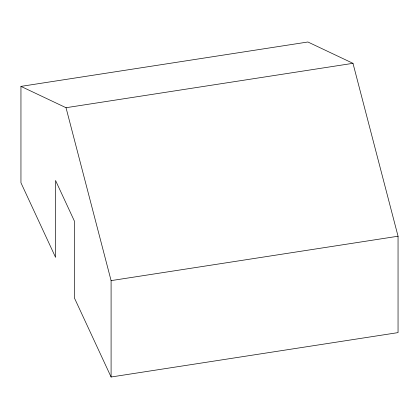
<?xml version="1.0" encoding="UTF-8"?>
<svg xmlns="http://www.w3.org/2000/svg" width="419" height="419" viewBox="0 0 419 419"><rect width="100%" height="100%" fill="white"/><g stroke="black" fill="none" stroke-linecap="round" stroke-linejoin="round"><path stroke-width="0.63" d="M20.95 86.387L307.907 41.994L352.976 63.327L398.05 236.227L398.05 332.613L111.093 377.006L74.346 297.825L74.346 220.97L55.559 180.489L55.559 257.345L20.95 182.773L20.95 86.387L66.024 107.714L352.976 63.327M111.093 377.006L111.093 280.62L398.05 236.227M66.024 107.714L111.093 280.62"/></g></svg>
